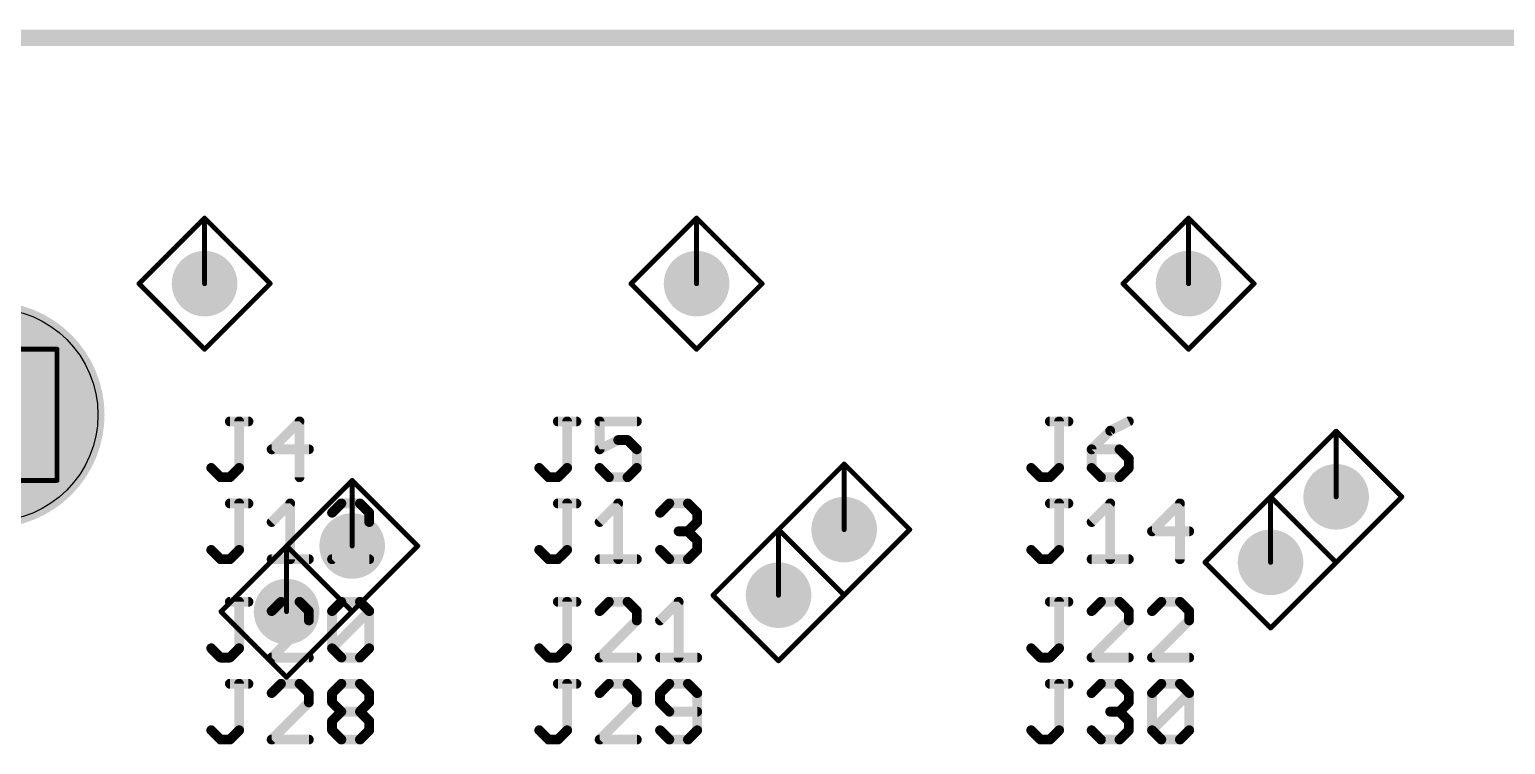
# Model space of a CAD drawing. Extents: x -84 to 54, y -45 to 6.
# Drawn here: x -57.83 to -34.97, y -5.11 to 5.97 of the extents above; entities that cross this region are included whole.
import ezdxf

# ---------------------------------------------------------------- set-up
doc = ezdxf.new("R2010")
doc.units = 0
for name, color, linetype in [('144', 253, 'CONTINUOUS'), ('18', 92, 'CONTINUOUS'), ('20', 7, 'CONTINUOUS'), ('25', 253, 'CONTINUOUS')]:
    doc.layers.add(name, color=color, linetype=linetype)

# ---------------------------------------------------------------- blocks, each defined once
blk = doc.blocks.new('ROUNDV')
at = {"const_width": 0.5}
blk.add_lwpolyline([(0, -0.25, 1), (0, 0.25, 1), (0, -0.25)], format="xyb", dxfattribs=at)

msp = doc.modelspace()

# ---------------------------------------------------------------- linework, layer by layer
at = {"layer": '144', "const_width": 0.0762}
for points in [[(-55.118, 3.048), (-56.134, 2.032)], [(-55.118, 2.032), (-55.118, 3.048)], [(-54.102, 2.032), (-55.118, 3.048)], [(-47.498, 3.048), (-48.514, 2.032)], [(-47.498, 2.032), (-47.498, 3.048)], [(-46.482, 2.032), (-47.498, 3.048)], [(-39.878, 3.048), (-40.894, 2.032)], [(-39.878, 2.032), (-39.878, 3.048)], [(-38.862, 2.032), (-39.878, 3.048)], [(-56.134, 2.032), (-55.118, 1.016)], [(-55.118, 1.016), (-54.102, 2.032)], [(-48.514, 2.032), (-47.498, 1.016)], [(-47.498, 1.016), (-46.482, 2.032)], [(-40.894, 2.032), (-39.878, 1.016)], [(-39.878, 1.016), (-38.862, 2.032)], [(-59.436, 1.016), (-57.404, 1.016)], [(-57.404, 1.016), (-57.404, -1.016)], [(-37.592, -0.254), (-38.608, -1.27)], [(-37.592, -1.27), (-37.592, -0.254)], [(-36.576, -1.27), (-37.592, -0.254)], [(-45.212, -0.762), (-46.228, -1.778)], [(-45.212, -1.778), (-45.212, -0.762)], [(-44.196, -1.778), (-45.212, -0.762)], [(-57.404, -1.016), (-59.436, -1.016)], [(-52.832, -1.016), (-53.848, -2.032)], [(-52.832, -2.032), (-52.832, -1.016)], [(-51.816, -2.032), (-52.832, -1.016)], [(-38.608, -1.27), (-39.624, -2.286)], [(-38.608, -2.286), (-38.608, -1.27)], [(-38.608, -1.27), (-37.592, -2.286)], [(-37.592, -2.286), (-36.576, -1.27)], [(-46.228, -1.778), (-47.244, -2.794)], [(-46.228, -2.794), (-46.228, -1.778)], [(-46.228, -1.778), (-45.212, -2.794)], [(-45.212, -2.794), (-44.196, -1.778)], [(-53.848, -2.032), (-54.864, -3.048)], [(-53.848, -3.048), (-53.848, -2.032)], [(-53.848, -2.032), (-52.832, -3.048)], [(-52.832, -3.048), (-51.816, -2.032)], [(-39.624, -2.286), (-38.608, -3.302)], [(-38.608, -3.302), (-37.592, -2.286)], [(-47.244, -2.794), (-46.228, -3.81)], [(-46.228, -3.81), (-45.212, -2.794)], [(-54.864, -3.048), (-53.848, -4.064)], [(-53.848, -4.064), (-52.832, -3.048)]]:
    msp.add_lwpolyline(points, dxfattribs=at)
at = {"layer": '144', "const_width": 0.0381}
for points in [[(-55.099, 3.048, 1), (-55.1371, 3.048)], [(-55.1045, 3.0615, 1), (-55.1315, 3.0345)], [(-55.1045, 3.0345, 1), (-55.1315, 3.0615)], [(-47.479, 3.048, 1), (-47.5171, 3.048)], [(-47.4845, 3.0615, 1), (-47.5115, 3.0345)], [(-47.4845, 3.0345, 1), (-47.5115, 3.0615)], [(-39.859, 3.048, 1), (-39.8971, 3.048)], [(-39.8645, 3.0615, 1), (-39.8915, 3.0345)], [(-39.8645, 3.0345, 1), (-39.8915, 3.0615)], [(-56.1205, 2.0455, 1), (-56.1475, 2.0185)], [(-56.1475, 2.0455, 1), (-56.1205, 2.0185)], [(-54.0885, 2.0185, 1), (-54.1155, 2.0455)], [(-54.1155, 2.0185, 1), (-54.0885, 2.0455)], [(-48.5005, 2.0455, 1), (-48.5275, 2.0185)], [(-48.5275, 2.0455, 1), (-48.5005, 2.0185)], [(-46.4685, 2.0185, 1), (-46.4955, 2.0455)], [(-46.4955, 2.0185, 1), (-46.4685, 2.0455)], [(-40.8805, 2.0455, 1), (-40.9075, 2.0185)], [(-40.9075, 2.0455, 1), (-40.8805, 2.0185)], [(-38.8485, 2.0185, 1), (-38.8755, 2.0455)], [(-38.8755, 2.0185, 1), (-38.8485, 2.0455)], [(-55.1371, 2.032, 1), (-55.099, 2.032)], [(-47.5171, 2.032, 1), (-47.479, 2.032)], [(-39.8971, 2.032, 1), (-39.859, 2.032)], [(-57.385, 1.016, 1), (-57.4231, 1.016)], [(-57.404, 0.997, 1), (-57.404, 1.0351)], [(-55.1315, 1.0295, 1), (-55.1045, 1.0025)], [(-55.1315, 1.0025, 1), (-55.1045, 1.0295)], [(-47.5115, 1.0295, 1), (-47.4845, 1.0025)], [(-47.5115, 1.0025, 1), (-47.4845, 1.0295)], [(-39.8915, 1.0295, 1), (-39.8645, 1.0025)], [(-39.8915, 1.0025, 1), (-39.8645, 1.0295)], [(-37.5785, -0.2405, 1), (-37.6055, -0.2675)], [(-37.5729, -0.254, 1), (-37.611, -0.254)], [(-37.5785, -0.2675, 1), (-37.6055, -0.2405)], [(-45.193, -0.762, 1), (-45.2311, -0.762)], [(-45.1985, -0.7485, 1), (-45.2255, -0.7755)], [(-45.1985, -0.7755, 1), (-45.2255, -0.7485)], [(-57.4231, -1.016, 1), (-57.385, -1.016)], [(-57.404, -1.0351, 1), (-57.404, -0.997)], [(-52.813, -1.016, 1), (-52.8511, -1.016)], [(-52.8185, -1.0025, 1), (-52.8455, -1.0295)], [(-52.8185, -1.0295, 1), (-52.8455, -1.0025)], [(-38.589, -1.27, 1), (-38.6271, -1.27)], [(-38.5945, -1.2565, 1), (-38.6215, -1.2835)], [(-38.6215, -1.2565, 1), (-38.5945, -1.2835)], [(-38.5945, -1.2835, 1), (-38.6215, -1.2565)], [(-37.611, -1.27, 1), (-37.5729, -1.27)], [(-36.5625, -1.2835, 1), (-36.5895, -1.2565)], [(-36.5895, -1.2835, 1), (-36.5625, -1.2565)], [(-46.209, -1.778, 1), (-46.2471, -1.778)], [(-46.2145, -1.7645, 1), (-46.2415, -1.7915)], [(-46.2415, -1.7645, 1), (-46.2145, -1.7915)], [(-46.2145, -1.7915, 1), (-46.2415, -1.7645)], [(-45.2311, -1.778, 1), (-45.193, -1.778)], [(-44.1825, -1.7915, 1), (-44.2095, -1.7645)], [(-44.2095, -1.7915, 1), (-44.1825, -1.7645)], [(-53.829, -2.032, 1), (-53.8671, -2.032)], [(-53.8345, -2.0185, 1), (-53.8615, -2.0455)], [(-53.8615, -2.0185, 1), (-53.8345, -2.0455)], [(-53.8345, -2.0455, 1), (-53.8615, -2.0185)], [(-52.8511, -2.032, 1), (-52.813, -2.032)], [(-51.8025, -2.0455, 1), (-51.8295, -2.0185)], [(-51.8295, -2.0455, 1), (-51.8025, -2.0185)], [(-39.6105, -2.2725, 1), (-39.6375, -2.2995)], [(-39.6375, -2.2725, 1), (-39.6105, -2.2995)], [(-38.6271, -2.286, 1), (-38.589, -2.286)], [(-37.6055, -2.2725, 1), (-37.5785, -2.2995)], [(-37.5785, -2.2995, 1), (-37.6055, -2.2725)], [(-37.6055, -2.2995, 1), (-37.5785, -2.2725)], [(-47.2305, -2.7805, 1), (-47.2575, -2.8075)], [(-47.2575, -2.7805, 1), (-47.2305, -2.8075)], [(-46.2471, -2.794, 1), (-46.209, -2.794)], [(-45.2255, -2.7805, 1), (-45.1985, -2.8075)], [(-45.1985, -2.8075, 1), (-45.2255, -2.7805)], [(-45.2255, -2.8075, 1), (-45.1985, -2.7805)], [(-54.8505, -3.0345, 1), (-54.8775, -3.0615)], [(-54.8775, -3.0345, 1), (-54.8505, -3.0615)], [(-53.8671, -3.048, 1), (-53.829, -3.048)], [(-52.8455, -3.0345, 1), (-52.8185, -3.0615)], [(-52.8185, -3.0615, 1), (-52.8455, -3.0345)], [(-52.8455, -3.0615, 1), (-52.8185, -3.0345)], [(-38.6215, -3.2885, 1), (-38.5945, -3.3155)], [(-38.6215, -3.3155, 1), (-38.5945, -3.2885)], [(-46.2415, -3.7965, 1), (-46.2145, -3.8235)], [(-46.2415, -3.8235, 1), (-46.2145, -3.7965)], [(-53.8615, -4.0505, 1), (-53.8345, -4.0775)], [(-53.8615, -4.0775, 1), (-53.8345, -4.0505)]]:
    msp.add_lwpolyline(points, format="xyb", dxfattribs=at)
at = {"layer": '20', "const_width": 0.254}
msp.add_lwpolyline([(-83.82, 5.842), (10.922, 5.842)], dxfattribs=at)
at = {"layer": '20'}
msp.add_circle((-58.42, 0), 1.651, dxfattribs=at)
at = {"layer": '25', "const_width": 0.1524}
for points in [[(-54.7268, -0.1024), (-54.4387, -0.1024)], [(-54.5828, -0.8227), (-54.5828, -0.1024)], [(-53.6473, -0.1024), (-54.0794, -0.5346)], [(-53.6473, -0.9667), (-53.6473, -0.1024)], [(-49.6468, -0.1024), (-49.3587, -0.1024)], [(-49.5028, -0.8227), (-49.5028, -0.1024)], [(-48.4232, -0.1024), (-48.9994, -0.1024)], [(-48.9994, -0.1024), (-48.9994, -0.5346)], [(-42.0268, -0.1024), (-41.7387, -0.1024)], [(-41.8828, -0.8227), (-41.8828, -0.1024)], [(-41.0913, -0.2465), (-41.3794, -0.5346)], [(-40.8032, -0.1024), (-41.0913, -0.2465)], [(-48.9994, -0.5346), (-48.7113, -0.3905)], [(-48.7113, -0.3905), (-48.5673, -0.3905)], [(-48.5673, -0.3905), (-48.4232, -0.5346)], [(-54.0794, -0.5346), (-53.5032, -0.5346)], [(-48.4232, -0.5346), (-48.4232, -0.8227)], [(-41.3794, -0.5346), (-41.3794, -0.8227)], [(-40.9473, -0.5346), (-41.3794, -0.5346)], [(-40.8032, -0.6786), (-40.9473, -0.5346)], [(-40.8032, -0.8227), (-40.8032, -0.6786)], [(-55.0149, -0.8227), (-54.8709, -0.9667)], [(-54.8709, -0.9667), (-54.7268, -0.9667)], [(-54.7268, -0.9667), (-54.5828, -0.8227)], [(-49.9349, -0.8227), (-49.7909, -0.9667)], [(-49.7909, -0.9667), (-49.6468, -0.9667)], [(-49.6468, -0.9667), (-49.5028, -0.8227)], [(-48.8554, -0.9667), (-48.9994, -0.8227)], [(-48.5673, -0.9667), (-48.8554, -0.9667)], [(-48.4232, -0.8227), (-48.5673, -0.9667)], [(-42.3149, -0.8227), (-42.1709, -0.9667)], [(-42.1709, -0.9667), (-42.0268, -0.9667)], [(-42.0268, -0.9667), (-41.8828, -0.8227)], [(-41.3794, -0.8227), (-41.2354, -0.9667)], [(-41.2354, -0.9667), (-40.9473, -0.9667)], [(-40.9473, -0.9667), (-40.8032, -0.8227)], [(-54.7268, -1.3724), (-54.4387, -1.3724)], [(-54.5828, -2.0927), (-54.5828, -1.3724)], [(-54.0794, -1.6605), (-53.7913, -1.3724)], [(-53.7913, -1.3724), (-53.7913, -2.2367)], [(-52.9999, -1.3724), (-53.1439, -1.5165)], [(-52.7118, -1.3724), (-52.9999, -1.3724)], [(-52.5677, -1.5165), (-52.7118, -1.3724)], [(-49.6468, -1.3724), (-49.3587, -1.3724)], [(-49.5028, -2.0927), (-49.5028, -1.3724)], [(-48.9994, -1.6605), (-48.7113, -1.3724)], [(-48.7113, -1.3724), (-48.7113, -2.2367)], [(-48.0639, -1.5165), (-47.9199, -1.3724)], [(-47.9199, -1.3724), (-47.6318, -1.3724)], [(-47.6318, -1.3724), (-47.4877, -1.5165)], [(-42.0268, -1.3724), (-41.7387, -1.3724)], [(-41.8828, -2.0927), (-41.8828, -1.3724)], [(-41.3794, -1.6605), (-41.0913, -1.3724)], [(-41.0913, -1.3724), (-41.0913, -2.2367)], [(-40.0118, -1.3724), (-40.4439, -1.8046)], [(-40.0118, -2.2367), (-40.0118, -1.3724)], [(-53.1439, -2.2367), (-52.5677, -1.6605)], [(-52.5677, -1.6605), (-52.5677, -1.5165)], [(-47.4877, -1.6605), (-47.6318, -1.8046)], [(-47.4877, -1.5165), (-47.4877, -1.6605)], [(-47.6318, -1.8046), (-47.7758, -1.8046)], [(-47.6318, -1.8046), (-47.4877, -1.9486)], [(-40.4439, -1.8046), (-39.8677, -1.8046)], [(-55.0149, -2.0927), (-54.8709, -2.2367)], [(-54.7268, -2.2367), (-54.5828, -2.0927)], [(-49.9349, -2.0927), (-49.7909, -2.2367)], [(-49.6468, -2.2367), (-49.5028, -2.0927)], [(-47.9199, -2.2367), (-48.0639, -2.0927)], [(-47.4877, -2.0927), (-47.6318, -2.2367)], [(-47.4877, -1.9486), (-47.4877, -2.0927)], [(-42.3149, -2.0927), (-42.1709, -2.2367)], [(-42.0268, -2.2367), (-41.8828, -2.0927)], [(-54.8709, -2.2367), (-54.7268, -2.2367)], [(-54.0794, -2.2367), (-53.5032, -2.2367)], [(-52.5677, -2.2367), (-53.1439, -2.2367)], [(-49.7909, -2.2367), (-49.6468, -2.2367)], [(-48.9994, -2.2367), (-48.4232, -2.2367)], [(-47.6318, -2.2367), (-47.9199, -2.2367)], [(-42.1709, -2.2367), (-42.0268, -2.2367)], [(-41.3794, -2.2367), (-40.8032, -2.2367)], [(-54.7268, -2.8964), (-54.4387, -2.8964)], [(-54.5828, -3.6167), (-54.5828, -2.8964)], [(-53.9354, -2.8964), (-54.0794, -3.0405)], [(-53.6473, -2.8964), (-53.9354, -2.8964)], [(-53.5032, -3.0405), (-53.6473, -2.8964)], [(-53.5032, -3.1845), (-53.5032, -3.0405)], [(-53.1439, -3.0405), (-52.9999, -2.8964)], [(-53.1439, -3.6167), (-53.1439, -3.0405)], [(-53.1439, -3.6167), (-52.5677, -3.0405)], [(-52.9999, -2.8964), (-52.7118, -2.8964)], [(-52.7118, -2.8964), (-52.5677, -3.0405)], [(-52.5677, -3.0405), (-52.5677, -3.6167)], [(-49.6468, -2.8964), (-49.3587, -2.8964)], [(-49.5028, -3.6167), (-49.5028, -2.8964)], [(-48.8554, -2.8964), (-48.9994, -3.0405)], [(-48.5673, -2.8964), (-48.8554, -2.8964)], [(-48.4232, -3.0405), (-48.5673, -2.8964)], [(-48.4232, -3.1845), (-48.4232, -3.0405)], [(-48.0639, -3.1845), (-47.7758, -2.8964)], [(-47.7758, -2.8964), (-47.7758, -3.7607)], [(-42.0268, -2.8964), (-41.7387, -2.8964)], [(-41.8828, -3.6167), (-41.8828, -2.8964)], [(-41.2354, -2.8964), (-41.3794, -3.0405)], [(-40.9473, -2.8964), (-41.2354, -2.8964)], [(-40.8032, -3.0405), (-40.9473, -2.8964)], [(-40.8032, -3.1845), (-40.8032, -3.0405)], [(-40.2999, -2.8964), (-40.4439, -3.0405)], [(-40.0118, -2.8964), (-40.2999, -2.8964)], [(-39.8677, -3.0405), (-40.0118, -2.8964)], [(-39.8677, -3.1845), (-39.8677, -3.0405)], [(-54.0794, -3.7607), (-53.5032, -3.1845)], [(-48.9994, -3.7607), (-48.4232, -3.1845)], [(-41.3794, -3.7607), (-40.8032, -3.1845)], [(-40.4439, -3.7607), (-39.8677, -3.1845)], [(-55.0149, -3.6167), (-54.8709, -3.7607)], [(-54.7268, -3.7607), (-54.5828, -3.6167)], [(-52.9999, -3.7607), (-53.1439, -3.6167)], [(-52.5677, -3.6167), (-52.7118, -3.7607)], [(-49.9349, -3.6167), (-49.7909, -3.7607)], [(-49.6468, -3.7607), (-49.5028, -3.6167)], [(-42.3149, -3.6167), (-42.1709, -3.7607)], [(-42.0268, -3.7607), (-41.8828, -3.6167)], [(-54.8709, -3.7607), (-54.7268, -3.7607)], [(-53.5032, -3.7607), (-54.0794, -3.7607)], [(-52.7118, -3.7607), (-52.9999, -3.7607)], [(-49.7909, -3.7607), (-49.6468, -3.7607)], [(-48.4232, -3.7607), (-48.9994, -3.7607)], [(-48.0639, -3.7607), (-47.4877, -3.7607)], [(-42.1709, -3.7607), (-42.0268, -3.7607)], [(-40.8032, -3.7607), (-41.3794, -3.7607)], [(-39.8677, -3.7607), (-40.4439, -3.7607)], [(-54.7268, -4.1664), (-54.4387, -4.1664)], [(-54.5828, -4.8867), (-54.5828, -4.1664)], [(-53.9354, -4.1664), (-54.0794, -4.3105)], [(-53.6473, -4.1664), (-53.9354, -4.1664)], [(-53.5032, -4.3105), (-53.6473, -4.1664)], [(-53.1439, -4.3105), (-52.9999, -4.1664)], [(-52.9999, -4.1664), (-52.7118, -4.1664)], [(-52.7118, -4.1664), (-52.5677, -4.3105)], [(-49.6468, -4.1664), (-49.3587, -4.1664)], [(-49.5028, -4.8867), (-49.5028, -4.1664)], [(-48.8554, -4.1664), (-48.9994, -4.3105)], [(-48.5673, -4.1664), (-48.8554, -4.1664)], [(-48.4232, -4.3105), (-48.5673, -4.1664)], [(-47.9199, -4.1664), (-48.0639, -4.3105)], [(-47.6318, -4.1664), (-47.9199, -4.1664)], [(-47.4877, -4.3105), (-47.6318, -4.1664)], [(-42.0268, -4.1664), (-41.7387, -4.1664)], [(-41.8828, -4.8867), (-41.8828, -4.1664)], [(-41.3794, -4.3105), (-41.2354, -4.1664)], [(-41.2354, -4.1664), (-40.9473, -4.1664)], [(-40.9473, -4.1664), (-40.8032, -4.3105)], [(-40.4439, -4.3105), (-40.2999, -4.1664)], [(-40.2999, -4.1664), (-40.0118, -4.1664)], [(-40.0118, -4.1664), (-39.8677, -4.3105)], [(-53.5032, -4.4545), (-53.5032, -4.3105)], [(-53.1439, -4.4545), (-53.1439, -4.3105)], [(-52.5677, -4.3105), (-52.5677, -4.4545)], [(-48.4232, -4.4545), (-48.4232, -4.3105)], [(-48.0639, -4.3105), (-48.0639, -4.4545)], [(-47.4877, -4.8867), (-47.4877, -4.3105)], [(-40.8032, -4.3105), (-40.8032, -4.4545)], [(-40.4439, -4.8867), (-40.4439, -4.3105)], [(-40.4439, -4.8867), (-39.8677, -4.3105)], [(-39.8677, -4.3105), (-39.8677, -4.8867)], [(-54.0794, -5.0307), (-53.5032, -4.4545)], [(-52.9999, -4.5986), (-53.1439, -4.4545)], [(-53.1439, -4.7426), (-52.9999, -4.5986)], [(-52.9999, -4.5986), (-52.7118, -4.5986)], [(-52.5677, -4.4545), (-52.7118, -4.5986)], [(-52.7118, -4.5986), (-52.5677, -4.7426)], [(-48.9994, -5.0307), (-48.4232, -4.4545)], [(-48.0639, -4.4545), (-47.9199, -4.5986)], [(-47.9199, -4.5986), (-47.4877, -4.5986)], [(-40.9473, -4.5986), (-41.0913, -4.5986)], [(-40.8032, -4.4545), (-40.9473, -4.5986)], [(-40.9473, -4.5986), (-40.8032, -4.7426)], [(-53.1439, -4.8867), (-53.1439, -4.7426)], [(-52.5677, -4.7426), (-52.5677, -4.8867)], [(-40.8032, -4.7426), (-40.8032, -4.8867)], [(-55.0149, -4.8867), (-54.8709, -5.0307)], [(-54.8709, -5.0307), (-54.7268, -5.0307)], [(-54.7268, -5.0307), (-54.5828, -4.8867)], [(-53.5032, -5.0307), (-54.0794, -5.0307)], [(-52.9999, -5.0307), (-53.1439, -4.8867)], [(-52.7118, -5.0307), (-52.9999, -5.0307)], [(-52.5677, -4.8867), (-52.7118, -5.0307)], [(-49.9349, -4.8867), (-49.7909, -5.0307)], [(-49.7909, -5.0307), (-49.6468, -5.0307)], [(-49.6468, -5.0307), (-49.5028, -4.8867)], [(-48.4232, -5.0307), (-48.9994, -5.0307)], [(-48.0639, -4.8867), (-47.9199, -5.0307)], [(-47.9199, -5.0307), (-47.6318, -5.0307)], [(-47.6318, -5.0307), (-47.4877, -4.8867)], [(-42.3149, -4.8867), (-42.1709, -5.0307)], [(-42.1709, -5.0307), (-42.0268, -5.0307)], [(-42.0268, -5.0307), (-41.8828, -4.8867)], [(-41.2354, -5.0307), (-41.3794, -4.8867)], [(-40.9473, -5.0307), (-41.2354, -5.0307)], [(-40.8032, -4.8867), (-40.9473, -5.0307)], [(-40.2999, -5.0307), (-40.4439, -4.8867)], [(-40.0118, -5.0307), (-40.2999, -5.0307)], [(-39.8677, -4.8867), (-40.0118, -5.0307)]]:
    msp.add_lwpolyline(points, dxfattribs=at)
at = {"layer": '25', "const_width": 0.0762}
for points in [[(-54.7268, -0.0643, 1), (-54.7268, -0.1405)], [(-54.5447, -0.1024, 1), (-54.6209, -0.1024)], [(-54.4387, -0.1405, 1), (-54.4387, -0.0643)], [(-53.6092, -0.1024, 1), (-53.6854, -0.1024)], [(-53.6204, -0.1293, 1), (-53.6742, -0.0755)], [(-49.6468, -0.0643, 1), (-49.6468, -0.1405)], [(-49.4647, -0.1024, 1), (-49.5409, -0.1024)], [(-49.3587, -0.1405, 1), (-49.3587, -0.0643)], [(-48.9994, -0.0643, 1), (-48.9994, -0.1405)], [(-48.9613, -0.1024, 1), (-49.0375, -0.1024)], [(-48.4232, -0.1405, 1), (-48.4232, -0.0643)], [(-42.0268, -0.0643, 1), (-42.0268, -0.1405)], [(-41.8447, -0.1024, 1), (-41.9209, -0.1024)], [(-41.7387, -0.1405, 1), (-41.7387, -0.0643)], [(-41.1083, -0.2124, 1), (-41.0743, -0.2806)], [(-41.0644, -0.2734, 1), (-41.1182, -0.2196)], [(-40.7862, -0.1365, 1), (-40.8202, -0.0683)], [(-48.7113, -0.3524, 1), (-48.7113, -0.4286)], [(-48.6943, -0.4246, 1), (-48.7283, -0.3564)], [(-48.5404, -0.3636, 1), (-48.5942, -0.4174)], [(-48.5673, -0.4286, 1), (-48.5673, -0.3524)], [(-54.0794, -0.4965, 1), (-54.0794, -0.5727)], [(-54.1063, -0.5077, 1), (-54.0525, -0.5615)], [(-53.5032, -0.5727, 1), (-53.5032, -0.4965)], [(-49.0164, -0.5005, 1), (-48.9824, -0.5687)], [(-49.0375, -0.5346, 1), (-48.9613, -0.5346)], [(-48.3851, -0.5346, 1), (-48.4613, -0.5346)], [(-48.4501, -0.5615, 1), (-48.3963, -0.5077)], [(-41.3413, -0.5346, 1), (-41.4175, -0.5346)], [(-41.3794, -0.4965, 1), (-41.3794, -0.5727)], [(-41.4063, -0.5077, 1), (-41.3525, -0.5615)], [(-40.9204, -0.5076, 1), (-40.9742, -0.5616)], [(-40.9473, -0.5727, 1), (-40.9473, -0.4965)], [(-40.7651, -0.6786, 1), (-40.8413, -0.6786)], [(-40.8301, -0.7056, 1), (-40.7763, -0.6516)], [(-54.988, -0.7958, 1), (-55.0418, -0.8496)], [(-54.8709, -0.9286, 1), (-54.8709, -1.0048)], [(-54.8978, -0.9936, 1), (-54.844, -0.9398)], [(-54.7537, -0.9398, 1), (-54.6999, -0.9936)], [(-54.7268, -1.0048, 1), (-54.7268, -0.9286)], [(-54.6209, -0.8227, 1), (-54.5447, -0.8227)], [(-54.5559, -0.8496, 1), (-54.6097, -0.7958)], [(-49.908, -0.7958, 1), (-49.9618, -0.8496)], [(-49.7909, -0.9286, 1), (-49.7909, -1.0048)], [(-49.8178, -0.9936, 1), (-49.764, -0.9398)], [(-49.6737, -0.9398, 1), (-49.6199, -0.9936)], [(-49.6468, -1.0048, 1), (-49.6468, -0.9286)], [(-49.5409, -0.8227, 1), (-49.4647, -0.8227)], [(-49.4759, -0.8496, 1), (-49.5297, -0.7958)], [(-48.9725, -0.7958, 1), (-49.0263, -0.8496)], [(-48.8554, -0.9286, 1), (-48.8554, -1.0048)], [(-48.8823, -0.9936, 1), (-48.8285, -0.9398)], [(-48.5942, -0.9397, 1), (-48.5404, -0.9937)], [(-48.5673, -1.0048, 1), (-48.5673, -0.9286)], [(-48.4613, -0.8227, 1), (-48.3851, -0.8227)], [(-48.3963, -0.8497, 1), (-48.4501, -0.7957)], [(-42.288, -0.7958, 1), (-42.3418, -0.8496)], [(-42.1709, -0.9286, 1), (-42.1709, -1.0048)], [(-42.1978, -0.9936, 1), (-42.144, -0.9398)], [(-42.0537, -0.9398, 1), (-41.9999, -0.9936)], [(-42.0268, -1.0048, 1), (-42.0268, -0.9286)], [(-41.9209, -0.8227, 1), (-41.8447, -0.8227)], [(-41.8559, -0.8496, 1), (-41.9097, -0.7958)], [(-41.4175, -0.8227, 1), (-41.3413, -0.8227)], [(-41.3525, -0.7958, 1), (-41.4063, -0.8496)], [(-41.2354, -0.9286, 1), (-41.2354, -1.0048)], [(-41.2623, -0.9936, 1), (-41.2085, -0.9398)], [(-40.9742, -0.9397, 1), (-40.9204, -0.9937)], [(-40.9473, -1.0048, 1), (-40.9473, -0.9286)], [(-40.8413, -0.8227, 1), (-40.7651, -0.8227)], [(-40.7763, -0.8497, 1), (-40.8301, -0.7957)], [(-53.6854, -0.9667, 1), (-53.6092, -0.9667)], [(-54.7268, -1.3343, 1), (-54.7268, -1.4105)], [(-54.5447, -1.3724, 1), (-54.6209, -1.3724)], [(-54.4387, -1.4105, 1), (-54.4387, -1.3343)], [(-53.7532, -1.3724, 1), (-53.8294, -1.3724)], [(-53.7644, -1.3993, 1), (-53.8182, -1.3455)], [(-52.9999, -1.3343, 1), (-52.9999, -1.4105)], [(-52.9729, -1.3993, 1), (-53.0269, -1.3455)], [(-52.6849, -1.3455, 1), (-52.7387, -1.3993)], [(-52.7118, -1.4105, 1), (-52.7118, -1.3343)], [(-49.6468, -1.3343, 1), (-49.6468, -1.4105)], [(-49.4647, -1.3724, 1), (-49.5409, -1.3724)], [(-49.3587, -1.4105, 1), (-49.3587, -1.3343)], [(-48.6732, -1.3724, 1), (-48.7494, -1.3724)], [(-48.6844, -1.3993, 1), (-48.7382, -1.3455)], [(-47.9199, -1.3343, 1), (-47.9199, -1.4105)], [(-47.8929, -1.3993, 1), (-47.9469, -1.3455)], [(-47.6049, -1.3455, 1), (-47.6587, -1.3993)], [(-47.6318, -1.4105, 1), (-47.6318, -1.3343)], [(-42.0268, -1.3343, 1), (-42.0268, -1.4105)], [(-41.8447, -1.3724, 1), (-41.9209, -1.3724)], [(-41.7387, -1.4105, 1), (-41.7387, -1.3343)], [(-41.0532, -1.3724, 1), (-41.1294, -1.3724)], [(-41.0644, -1.3993, 1), (-41.1182, -1.3455)], [(-39.9737, -1.3724, 1), (-40.0499, -1.3724)], [(-39.9849, -1.3993, 1), (-40.0387, -1.3455)], [(-54.1063, -1.6336, 1), (-54.0525, -1.6874)], [(-53.1709, -1.4896, 1), (-53.1169, -1.5434)], [(-52.5296, -1.5165, 1), (-52.6058, -1.5165)], [(-52.5946, -1.5434, 1), (-52.5408, -1.4896)], [(-52.5408, -1.6874, 1), (-52.5946, -1.6336)], [(-49.0263, -1.6336, 1), (-48.9725, -1.6874)], [(-48.0909, -1.4896, 1), (-48.0369, -1.5434)], [(-47.4496, -1.5165, 1), (-47.5258, -1.5165)], [(-47.5146, -1.5434, 1), (-47.4608, -1.4896)], [(-47.4608, -1.6874, 1), (-47.5146, -1.6336)], [(-41.4063, -1.6336, 1), (-41.3525, -1.6874)], [(-52.6058, -1.6605, 1), (-52.5296, -1.6605)], [(-47.7758, -1.7665, 1), (-47.7758, -1.8427)], [(-47.6049, -1.7776, 1), (-47.6587, -1.8316)], [(-47.6587, -1.7777, 1), (-47.6049, -1.8315)], [(-47.6318, -1.8427, 1), (-47.6318, -1.7665)], [(-47.5258, -1.6605, 1), (-47.4496, -1.6605)], [(-40.4439, -1.7665, 1), (-40.4439, -1.8427)], [(-40.4708, -1.7777, 1), (-40.417, -1.8315)], [(-39.8677, -1.8427, 1), (-39.8677, -1.7665)], [(-54.988, -2.0658, 1), (-55.0418, -2.1196)], [(-54.6209, -2.0927, 1), (-54.5447, -2.0927)], [(-54.5559, -2.1196, 1), (-54.6097, -2.0658)], [(-49.908, -2.0658, 1), (-49.9618, -2.1196)], [(-49.5409, -2.0927, 1), (-49.4647, -2.0927)], [(-49.4759, -2.1196, 1), (-49.5297, -2.0658)], [(-48.037, -2.0658, 1), (-48.0908, -2.1196)], [(-47.4496, -1.9486, 1), (-47.5258, -1.9486)], [(-47.5258, -2.0927, 1), (-47.4496, -2.0927)], [(-47.5146, -1.9756, 1), (-47.4608, -1.9216)], [(-47.4608, -2.1197, 1), (-47.5146, -2.0657)], [(-42.288, -2.0658, 1), (-42.3418, -2.1196)], [(-41.9209, -2.0927, 1), (-41.8447, -2.0927)], [(-41.8559, -2.1196, 1), (-41.9097, -2.0658)], [(-54.8709, -2.1986, 1), (-54.8709, -2.2748)], [(-54.8978, -2.2636, 1), (-54.844, -2.2098)], [(-54.7537, -2.2098, 1), (-54.6999, -2.2636)], [(-54.7268, -2.2748, 1), (-54.7268, -2.1986)], [(-54.0794, -2.1986, 1), (-54.0794, -2.2748)], [(-53.8294, -2.2367, 1), (-53.7532, -2.2367)], [(-53.5032, -2.2748, 1), (-53.5032, -2.1986)], [(-53.1439, -2.1986, 1), (-53.1439, -2.2748)], [(-53.1708, -2.2098, 1), (-53.117, -2.2636)], [(-52.5677, -2.2748, 1), (-52.5677, -2.1986)], [(-49.7909, -2.1986, 1), (-49.7909, -2.2748)], [(-49.8178, -2.2636, 1), (-49.764, -2.2098)], [(-49.6737, -2.2098, 1), (-49.6199, -2.2636)], [(-49.6468, -2.2748, 1), (-49.6468, -2.1986)], [(-48.9994, -2.1986, 1), (-48.9994, -2.2748)], [(-48.7494, -2.2367, 1), (-48.6732, -2.2367)], [(-48.4232, -2.2748, 1), (-48.4232, -2.1986)], [(-47.9199, -2.1986, 1), (-47.9199, -2.2748)], [(-47.9468, -2.2636, 1), (-47.893, -2.2098)], [(-47.6587, -2.2097, 1), (-47.6049, -2.2637)], [(-47.6318, -2.2748, 1), (-47.6318, -2.1986)], [(-42.1709, -2.1986, 1), (-42.1709, -2.2748)], [(-42.1978, -2.2636, 1), (-42.144, -2.2098)], [(-42.0537, -2.2098, 1), (-41.9999, -2.2636)], [(-42.0268, -2.2748, 1), (-42.0268, -2.1986)], [(-41.3794, -2.1986, 1), (-41.3794, -2.2748)], [(-41.1294, -2.2367, 1), (-41.0532, -2.2367)], [(-40.8032, -2.2748, 1), (-40.8032, -2.1986)], [(-40.0499, -2.2367, 1), (-39.9737, -2.2367)], [(-54.7268, -2.8583, 1), (-54.7268, -2.9345)], [(-54.5447, -2.8964, 1), (-54.6209, -2.8964)], [(-54.4387, -2.9345, 1), (-54.4387, -2.8583)], [(-53.9354, -2.8583, 1), (-53.9354, -2.9345)], [(-53.9084, -2.9233, 1), (-53.9624, -2.8695)], [(-53.6204, -2.8695, 1), (-53.6742, -2.9233)], [(-53.6473, -2.9345, 1), (-53.6473, -2.8583)], [(-53.4651, -3.0405, 1), (-53.5413, -3.0405)], [(-53.1058, -3.0405, 1), (-53.182, -3.0405)], [(-52.9999, -2.8583, 1), (-52.9999, -2.9345)], [(-52.9729, -2.9233, 1), (-53.0269, -2.8695)], [(-52.6849, -2.8695, 1), (-52.7387, -2.9233)], [(-52.7118, -2.9345, 1), (-52.7118, -2.8583)], [(-52.5296, -3.0405, 1), (-52.6058, -3.0405)], [(-52.5408, -3.0674, 1), (-52.5946, -3.0136)], [(-49.6468, -2.8583, 1), (-49.6468, -2.9345)], [(-49.4647, -2.8964, 1), (-49.5409, -2.8964)], [(-49.3587, -2.9345, 1), (-49.3587, -2.8583)], [(-48.8554, -2.8583, 1), (-48.8554, -2.9345)], [(-48.8284, -2.9233, 1), (-48.8824, -2.8695)], [(-48.5404, -2.8695, 1), (-48.5942, -2.9233)], [(-48.5673, -2.9345, 1), (-48.5673, -2.8583)], [(-48.3851, -3.0405, 1), (-48.4613, -3.0405)], [(-47.7377, -2.8964, 1), (-47.8139, -2.8964)], [(-47.7489, -2.9233, 1), (-47.8027, -2.8695)], [(-42.0268, -2.8583, 1), (-42.0268, -2.9345)], [(-41.8447, -2.8964, 1), (-41.9209, -2.8964)], [(-41.7387, -2.9345, 1), (-41.7387, -2.8583)], [(-41.2354, -2.8583, 1), (-41.2354, -2.9345)], [(-41.2084, -2.9233, 1), (-41.2624, -2.8695)], [(-40.9204, -2.8695, 1), (-40.9742, -2.9233)], [(-40.9473, -2.9345, 1), (-40.9473, -2.8583)], [(-40.7651, -3.0405, 1), (-40.8413, -3.0405)], [(-40.2999, -2.8583, 1), (-40.2999, -2.9345)], [(-40.2729, -2.9233, 1), (-40.3269, -2.8695)], [(-39.9849, -2.8695, 1), (-40.0387, -2.9233)], [(-40.0118, -2.9345, 1), (-40.0118, -2.8583)], [(-39.8296, -3.0405, 1), (-39.9058, -3.0405)], [(-54.1064, -3.0136, 1), (-54.0524, -3.0674)], [(-53.5413, -3.1845, 1), (-53.4651, -3.1845)], [(-53.5301, -3.0674, 1), (-53.4763, -3.0136)], [(-53.4763, -3.2114, 1), (-53.5301, -3.1576)], [(-53.1709, -3.0136, 1), (-53.1169, -3.0674)], [(-52.5946, -3.0674, 1), (-52.5408, -3.0136)], [(-49.0264, -3.0136, 1), (-48.9724, -3.0674)], [(-48.4613, -3.1845, 1), (-48.3851, -3.1845)], [(-48.4501, -3.0674, 1), (-48.3963, -3.0136)], [(-48.3963, -3.2114, 1), (-48.4501, -3.1576)], [(-48.0908, -3.1576, 1), (-48.037, -3.2114)], [(-41.4064, -3.0136, 1), (-41.3524, -3.0674)], [(-40.8413, -3.1845, 1), (-40.7651, -3.1845)], [(-40.8301, -3.0674, 1), (-40.7763, -3.0136)], [(-40.7763, -3.2114, 1), (-40.8301, -3.1576)], [(-40.4709, -3.0136, 1), (-40.4169, -3.0674)], [(-39.9058, -3.1845, 1), (-39.8296, -3.1845)], [(-39.8946, -3.0674, 1), (-39.8408, -3.0136)], [(-39.8408, -3.2114, 1), (-39.8946, -3.1576)], [(-54.988, -3.5898, 1), (-55.0418, -3.6436)], [(-54.6209, -3.6167, 1), (-54.5447, -3.6167)], [(-54.5559, -3.6436, 1), (-54.6097, -3.5898)], [(-53.182, -3.6167, 1), (-53.1058, -3.6167)], [(-53.117, -3.5898, 1), (-53.1708, -3.6436)], [(-53.1708, -3.5898, 1), (-53.117, -3.6436)], [(-52.6058, -3.6167, 1), (-52.5296, -3.6167)], [(-52.5408, -3.6437, 1), (-52.5946, -3.5897)], [(-49.908, -3.5898, 1), (-49.9618, -3.6436)], [(-49.5409, -3.6167, 1), (-49.4647, -3.6167)], [(-49.4759, -3.6436, 1), (-49.5297, -3.5898)], [(-42.288, -3.5898, 1), (-42.3418, -3.6436)], [(-41.9209, -3.6167, 1), (-41.8447, -3.6167)], [(-41.8559, -3.6436, 1), (-41.9097, -3.5898)], [(-54.8709, -3.7226, 1), (-54.8709, -3.7988)], [(-54.8978, -3.7876, 1), (-54.844, -3.7338)], [(-54.7537, -3.7338, 1), (-54.6999, -3.7876)], [(-54.7268, -3.7988, 1), (-54.7268, -3.7226)], [(-54.0794, -3.7226, 1), (-54.0794, -3.7988)], [(-54.1063, -3.7338, 1), (-54.0525, -3.7876)], [(-53.5032, -3.7988, 1), (-53.5032, -3.7226)], [(-52.9999, -3.7226, 1), (-52.9999, -3.7988)], [(-53.0268, -3.7876, 1), (-52.973, -3.7338)], [(-52.7387, -3.7337, 1), (-52.6849, -3.7877)], [(-52.7118, -3.7988, 1), (-52.7118, -3.7226)], [(-49.7909, -3.7226, 1), (-49.7909, -3.7988)], [(-49.8178, -3.7876, 1), (-49.764, -3.7338)], [(-49.6737, -3.7338, 1), (-49.6199, -3.7876)], [(-49.6468, -3.7988, 1), (-49.6468, -3.7226)], [(-48.9994, -3.7226, 1), (-48.9994, -3.7988)], [(-49.0263, -3.7338, 1), (-48.9725, -3.7876)], [(-48.4232, -3.7988, 1), (-48.4232, -3.7226)], [(-48.0639, -3.7226, 1), (-48.0639, -3.7988)], [(-47.8139, -3.7607, 1), (-47.7377, -3.7607)], [(-47.4877, -3.7988, 1), (-47.4877, -3.7226)], [(-42.1709, -3.7226, 1), (-42.1709, -3.7988)], [(-42.1978, -3.7876, 1), (-42.144, -3.7338)], [(-42.0537, -3.7338, 1), (-41.9999, -3.7876)], [(-42.0268, -3.7988, 1), (-42.0268, -3.7226)], [(-41.3794, -3.7226, 1), (-41.3794, -3.7988)], [(-41.4063, -3.7338, 1), (-41.3525, -3.7876)], [(-40.8032, -3.7988, 1), (-40.8032, -3.7226)], [(-40.4439, -3.7226, 1), (-40.4439, -3.7988)], [(-40.4708, -3.7338, 1), (-40.417, -3.7876)], [(-39.8677, -3.7988, 1), (-39.8677, -3.7226)], [(-54.7268, -4.1283, 1), (-54.7268, -4.2045)], [(-54.5447, -4.1664, 1), (-54.6209, -4.1664)], [(-54.4387, -4.2045, 1), (-54.4387, -4.1283)], [(-53.9354, -4.1283, 1), (-53.9354, -4.2045)], [(-53.9084, -4.1933, 1), (-53.9624, -4.1395)], [(-53.6204, -4.1395, 1), (-53.6742, -4.1933)], [(-53.6473, -4.2045, 1), (-53.6473, -4.1283)], [(-52.9999, -4.1283, 1), (-52.9999, -4.2045)], [(-52.9729, -4.1933, 1), (-53.0269, -4.1395)], [(-52.6849, -4.1395, 1), (-52.7387, -4.1933)], [(-52.7118, -4.2045, 1), (-52.7118, -4.1283)], [(-49.6468, -4.1283, 1), (-49.6468, -4.2045)], [(-49.4647, -4.1664, 1), (-49.5409, -4.1664)], [(-49.3587, -4.2045, 1), (-49.3587, -4.1283)], [(-48.8554, -4.1283, 1), (-48.8554, -4.2045)], [(-48.8284, -4.1933, 1), (-48.8824, -4.1395)], [(-48.5404, -4.1395, 1), (-48.5942, -4.1933)], [(-48.5673, -4.2045, 1), (-48.5673, -4.1283)], [(-47.9199, -4.1283, 1), (-47.9199, -4.2045)], [(-47.8929, -4.1933, 1), (-47.9469, -4.1395)], [(-47.6049, -4.1395, 1), (-47.6587, -4.1933)], [(-47.6318, -4.2045, 1), (-47.6318, -4.1283)], [(-42.0268, -4.1283, 1), (-42.0268, -4.2045)], [(-41.8447, -4.1664, 1), (-41.9209, -4.1664)], [(-41.7387, -4.2045, 1), (-41.7387, -4.1283)], [(-41.2354, -4.1283, 1), (-41.2354, -4.2045)], [(-41.2084, -4.1933, 1), (-41.2624, -4.1395)], [(-40.9204, -4.1395, 1), (-40.9742, -4.1933)], [(-40.9473, -4.2045, 1), (-40.9473, -4.1283)], [(-40.2999, -4.1283, 1), (-40.2999, -4.2045)], [(-40.2729, -4.1933, 1), (-40.3269, -4.1395)], [(-39.9849, -4.1395, 1), (-40.0387, -4.1933)], [(-40.0118, -4.2045, 1), (-40.0118, -4.1283)], [(-54.1064, -4.2836, 1), (-54.0524, -4.3374)], [(-53.4651, -4.3105, 1), (-53.5413, -4.3105)], [(-53.5301, -4.3374, 1), (-53.4763, -4.2836)], [(-53.1058, -4.3105, 1), (-53.182, -4.3105)], [(-53.1709, -4.2836, 1), (-53.1169, -4.3374)], [(-52.5296, -4.3105, 1), (-52.6058, -4.3105)], [(-52.5946, -4.3374, 1), (-52.5408, -4.2836)], [(-49.0264, -4.2836, 1), (-48.9724, -4.3374)], [(-48.3851, -4.3105, 1), (-48.4613, -4.3105)], [(-48.4501, -4.3374, 1), (-48.3963, -4.2836)], [(-48.0258, -4.3105, 1), (-48.102, -4.3105)], [(-48.0909, -4.2836, 1), (-48.0369, -4.3374)], [(-47.4496, -4.3105, 1), (-47.5258, -4.3105)], [(-47.5146, -4.3374, 1), (-47.4608, -4.2836)], [(-41.4064, -4.2836, 1), (-41.3524, -4.3374)], [(-40.7651, -4.3105, 1), (-40.8413, -4.3105)], [(-40.8301, -4.3374, 1), (-40.7763, -4.2836)], [(-40.4058, -4.3105, 1), (-40.482, -4.3105)], [(-40.4709, -4.2836, 1), (-40.4169, -4.3374)], [(-39.8296, -4.3105, 1), (-39.9058, -4.3105)], [(-39.8408, -4.3374, 1), (-39.8946, -4.2836)], [(-39.8946, -4.3374, 1), (-39.8408, -4.2836)], [(-53.5413, -4.4545, 1), (-53.4651, -4.4545)], [(-53.4763, -4.4814, 1), (-53.5301, -4.4276)], [(-53.1169, -4.4276, 1), (-53.1709, -4.4814)], [(-53.182, -4.4545, 1), (-53.1058, -4.4545)], [(-52.9999, -4.5605, 1), (-52.9999, -4.6367)], [(-53.0269, -4.6255, 1), (-52.9729, -4.5717)], [(-52.973, -4.6255, 1), (-53.0268, -4.5717)], [(-52.6849, -4.5716, 1), (-52.7387, -4.6256)], [(-52.7387, -4.5717, 1), (-52.6849, -4.6255)], [(-52.7118, -4.6367, 1), (-52.7118, -4.5605)], [(-52.6058, -4.4545, 1), (-52.5296, -4.4545)], [(-52.5408, -4.4814, 1), (-52.5946, -4.4276)], [(-48.4613, -4.4545, 1), (-48.3851, -4.4545)], [(-48.3963, -4.4814, 1), (-48.4501, -4.4276)], [(-48.0369, -4.4276, 1), (-48.0909, -4.4814)], [(-48.102, -4.4545, 1), (-48.0258, -4.4545)], [(-47.9199, -4.5605, 1), (-47.9199, -4.6367)], [(-47.9469, -4.6255, 1), (-47.8929, -4.5717)], [(-47.4877, -4.6367, 1), (-47.4877, -4.5605)], [(-41.0913, -4.5605, 1), (-41.0913, -4.6367)], [(-40.9204, -4.5716, 1), (-40.9742, -4.6256)], [(-40.9742, -4.5717, 1), (-40.9204, -4.6255)], [(-40.9473, -4.6367, 1), (-40.9473, -4.5605)], [(-40.8413, -4.4545, 1), (-40.7651, -4.4545)], [(-40.7763, -4.4814, 1), (-40.8301, -4.4276)], [(-53.1058, -4.7426, 1), (-53.182, -4.7426)], [(-53.1708, -4.7157, 1), (-53.117, -4.7695)], [(-52.5296, -4.7426, 1), (-52.6058, -4.7426)], [(-52.5946, -4.7696, 1), (-52.5408, -4.7156)], [(-40.7651, -4.7426, 1), (-40.8413, -4.7426)], [(-40.8301, -4.7696, 1), (-40.7763, -4.7156)], [(-54.988, -4.8598, 1), (-55.0418, -4.9136)], [(-54.8709, -4.9926, 1), (-54.8709, -5.0688)], [(-54.8978, -5.0576, 1), (-54.844, -5.0038)], [(-54.7537, -5.0038, 1), (-54.6999, -5.0576)], [(-54.7268, -5.0688, 1), (-54.7268, -4.9926)], [(-54.6209, -4.8867, 1), (-54.5447, -4.8867)], [(-54.5559, -4.9136, 1), (-54.6097, -4.8598)], [(-54.0794, -4.9926, 1), (-54.0794, -5.0688)], [(-54.1063, -5.0038, 1), (-54.0525, -5.0576)], [(-53.5032, -5.0688, 1), (-53.5032, -4.9926)], [(-53.182, -4.8867, 1), (-53.1058, -4.8867)], [(-53.117, -4.8598, 1), (-53.1708, -4.9136)], [(-52.9999, -4.9926, 1), (-52.9999, -5.0688)], [(-53.0268, -5.0576, 1), (-52.973, -5.0038)], [(-52.7387, -5.0037, 1), (-52.6849, -5.0577)], [(-52.7118, -5.0688, 1), (-52.7118, -4.9926)], [(-52.6058, -4.8867, 1), (-52.5296, -4.8867)], [(-52.5408, -4.9137, 1), (-52.5946, -4.8597)], [(-49.908, -4.8598, 1), (-49.9618, -4.9136)], [(-49.7909, -4.9926, 1), (-49.7909, -5.0688)], [(-49.8178, -5.0576, 1), (-49.764, -5.0038)], [(-49.6737, -5.0038, 1), (-49.6199, -5.0576)], [(-49.6468, -5.0688, 1), (-49.6468, -4.9926)], [(-49.5409, -4.8867, 1), (-49.4647, -4.8867)], [(-49.4759, -4.9136, 1), (-49.5297, -4.8598)], [(-48.9994, -4.9926, 1), (-48.9994, -5.0688)], [(-49.0263, -5.0038, 1), (-48.9725, -5.0576)], [(-48.4232, -5.0688, 1), (-48.4232, -4.9926)], [(-48.037, -4.8598, 1), (-48.0908, -4.9136)], [(-47.9199, -4.9926, 1), (-47.9199, -5.0688)], [(-47.9468, -5.0576, 1), (-47.893, -5.0038)], [(-47.6587, -5.0037, 1), (-47.6049, -5.0577)], [(-47.6318, -5.0688, 1), (-47.6318, -4.9926)], [(-47.5258, -4.8867, 1), (-47.4496, -4.8867)], [(-47.4608, -4.9137, 1), (-47.5146, -4.8597)], [(-42.288, -4.8598, 1), (-42.3418, -4.9136)], [(-42.1709, -4.9926, 1), (-42.1709, -5.0688)], [(-42.1978, -5.0576, 1), (-42.144, -5.0038)], [(-42.0537, -5.0038, 1), (-41.9999, -5.0576)], [(-42.0268, -5.0688, 1), (-42.0268, -4.9926)], [(-41.9209, -4.8867, 1), (-41.8447, -4.8867)], [(-41.8559, -4.9136, 1), (-41.9097, -4.8598)], [(-41.3525, -4.8598, 1), (-41.4063, -4.9136)], [(-41.2354, -4.9926, 1), (-41.2354, -5.0688)], [(-41.2623, -5.0576, 1), (-41.2085, -5.0038)], [(-40.9742, -5.0037, 1), (-40.9204, -5.0577)], [(-40.9473, -5.0688, 1), (-40.9473, -4.9926)], [(-40.8413, -4.8867, 1), (-40.7651, -4.8867)], [(-40.7763, -4.9137, 1), (-40.8301, -4.8597)], [(-40.482, -4.8867, 1), (-40.4058, -4.8867)], [(-40.417, -4.8598, 1), (-40.4708, -4.9136)], [(-40.4708, -4.8598, 1), (-40.417, -4.9136)], [(-40.2999, -4.9926, 1), (-40.2999, -5.0688)], [(-40.3268, -5.0576, 1), (-40.273, -5.0038)], [(-40.0387, -5.0037, 1), (-39.9849, -5.0577)], [(-40.0118, -5.0688, 1), (-40.0118, -4.9926)], [(-39.9058, -4.8867, 1), (-39.8296, -4.8867)], [(-39.8408, -4.9137, 1), (-39.8946, -4.8597)]]:
    msp.add_lwpolyline(points, format="xyb", dxfattribs=at)
at = {"layer": '29', "const_width": 1.7526}
msp.add_lwpolyline([(-58.42, -0.8763, 1), (-58.42, 0.8763, 1), (-58.42, -0.8763)], format="xyb", dxfattribs=at)
at = {"layer": '30', "const_width": 1.7526}
msp.add_lwpolyline([(-58.42, -0.8763, 1), (-58.42, 0.8763, 1), (-58.42, -0.8763)], format="xyb", dxfattribs=at)

# ---------------------------------------------------------------- block references
at = {"layer": '18', "xscale": 1.016, "yscale": 1.016}
for p in [(-55.118, 2.032), (-47.498, 2.032), (-39.878, 2.032), (-37.592, -1.27), (-45.212, -1.778), (-52.832, -2.032), (-38.608, -2.286), (-46.228, -2.794), (-53.848, -3.048)]:
    msp.add_blockref('ROUNDV', p, dxfattribs=at)

doc.saveas('drawing.dxf')
